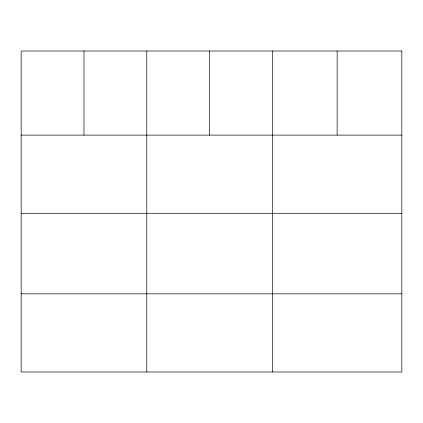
<?xml version="1.0" encoding="UTF-8"?>
<svg xmlns="http://www.w3.org/2000/svg" width="423" height="423" viewBox="0 0 423 423"><rect width="100%" height="100%" fill="white"/><g stroke="black" fill="none" stroke-linecap="round" stroke-linejoin="round"><path stroke-width="0.63" d="M21.15 135.117L401.85 135.117M21.15 213.287L401.85 213.287M21.15 293.821L401.85 293.821M337.131 51.009L337.131 135.117M272.412 51.009L272.412 371.991M209.597 51.009L209.597 135.117M146.781 51.009L146.781 371.991M83.966 51.009L83.966 135.117M401.85 51.009L21.15 51.009L21.15 371.991L401.85 371.991L401.85 51.009"/></g></svg>
